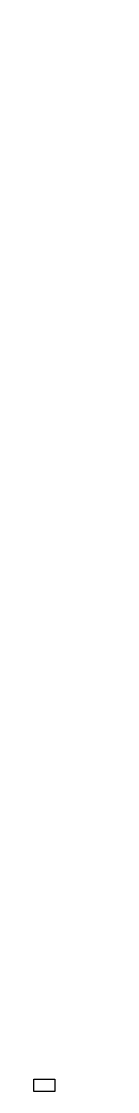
# Model space of a CAD drawing. Extents: x -20 to 190, y 0 to 2560.
import ezdxf

# ---------------------------------------------------------------- set-up
doc = ezdxf.new("R2010")
doc.units = 0
doc.layers.add('VIPRS_G13', color=7, linetype='Continuous')
picture_1 = doc.add_image_def('image1.png', size_in_pixel=(100, 60))

msp = doc.modelspace()

# ---------------------------------------------------------------- pictures from other files: only their frames are drawn
at = {"layer": 'VIPRS_G13'}
image = msp.add_image(picture_1, insert=(0, 0), size_in_units=(50, 30), dxfattribs=at)
image.dxf.flags = 0

doc.saveas('drawing.dxf')
